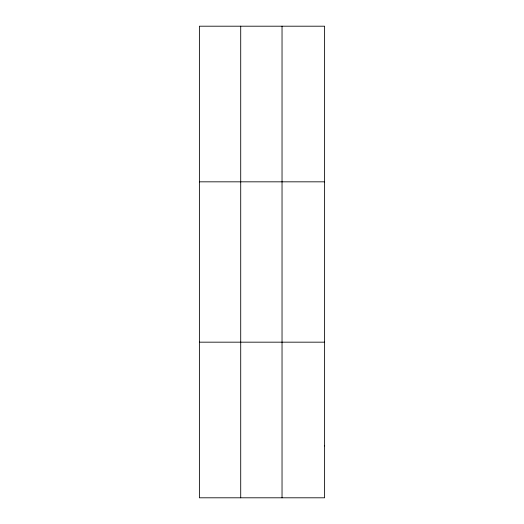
<?xml version="1.0" encoding="UTF-8"?>
<svg xmlns="http://www.w3.org/2000/svg" width="524" height="524" viewBox="0 0 524 524"><rect width="100%" height="100%" fill="white"/><g stroke="black" fill="none" stroke-linecap="round" stroke-linejoin="round"><path stroke-width="0.79" d="M240.713 26.2L240.713 497.8M282.036 26.2L282.036 497.8M199.389 181.828L324.611 181.828M199.389 342.172L324.611 342.172M324.611 445.924L324.611 497.8L199.389 497.8L199.389 26.2L324.611 26.2L324.611 445.924"/></g></svg>
